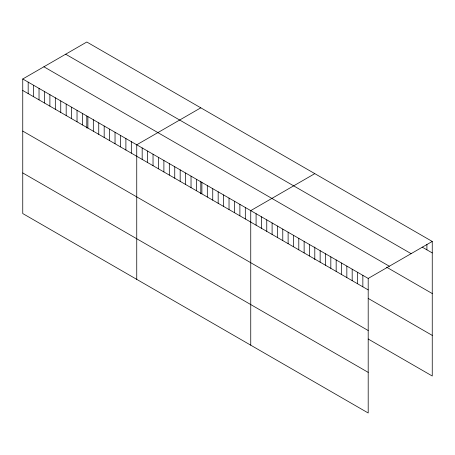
<?xml version="1.0" encoding="UTF-8"?>
<svg xmlns="http://www.w3.org/2000/svg" width="455" height="455" viewBox="0 0 455 455"><rect width="100%" height="100%" fill="white"/><g stroke="black" fill="none" stroke-linecap="round" stroke-linejoin="round"><path stroke-width="0.68" d="M22.75 78.988L368.197 278.432L368.197 412.992L22.75 213.549L22.75 78.988L86.803 42.008L432.25 241.451L432.25 376.012L368.186 339.021M200.803 107.824L136.745 144.804L136.745 279.364M314.797 173.639L250.745 210.619L250.745 345.18M368.197 278.432L432.25 241.451M422.166 247.105L432.25 252.929M65.668 54.213L411.11 253.657M43.89 66.788L389.332 266.226M386.574 267.176L432.25 293.543M22.75 90.465L368.197 289.909M368.186 298.406L432.25 335.392M22.75 131.085L368.197 330.523M22.75 172.934L368.197 372.372M426.909 244.443L426.909 249.846M362.857 275.349L362.857 286.826M357.516 272.266L357.516 283.744M352.181 269.184L352.181 280.661M346.841 266.101L346.841 277.578M341.5 263.018L341.5 274.496M336.165 259.936L336.165 271.413M330.825 256.859L330.825 268.331M325.484 253.776L325.484 265.254M320.149 250.694L320.149 262.171M314.797 246.991L314.797 259.612M309.468 244.528L309.468 256.006M304.133 241.446L304.133 252.923M298.793 238.363L298.793 249.84M293.452 235.28L293.452 246.758M288.117 232.198L288.117 243.675M282.777 229.115L282.777 240.593M277.436 226.033L277.436 237.51M272.101 222.95L272.101 234.427M266.761 219.867L266.761 231.345M261.42 216.785L261.42 228.262M256.085 213.702L256.085 225.179M245.313 207.486L245.313 218.963M239.887 204.352L239.887 215.829M234.462 201.218L234.462 212.695M229.03 198.084L229.03 209.562M223.604 194.95L223.604 206.428M218.173 191.817L218.173 203.294M212.747 188.683L212.747 200.16M207.315 185.549L207.315 197.026M201.889 182.415L201.889 193.893M200.803 181.175L200.803 193.796M196.458 179.281L196.458 190.759M191.032 176.148L191.032 187.625M185.6 173.014L185.6 184.491M180.174 169.88L180.174 181.357M174.748 166.746L174.748 178.224M169.317 163.612L169.317 175.09M163.891 160.478L163.891 171.956M158.459 157.345L158.459 168.822M153.034 154.211L153.034 165.688M147.602 151.077L147.602 162.549M142.176 147.938L142.176 159.415M131.319 141.67L131.319 153.147M125.893 138.536L125.893 150.013M120.461 135.402L120.461 146.88M115.035 132.268L115.035 143.746M109.604 129.135L109.604 140.612M104.178 126.001L104.178 137.478M98.746 122.867L98.746 134.344M93.321 119.733L93.321 131.211M87.889 116.599L87.889 128.077M86.803 116.025L86.803 127.98M82.463 113.466L82.463 124.943M77.031 110.332L77.031 121.809M71.606 107.198L71.606 118.675M66.18 104.064L66.18 115.542M60.748 100.93L60.748 112.408M55.322 97.797L55.322 109.274M49.891 94.663L49.891 106.14M44.465 91.529L44.465 103.006M39.033 88.395L39.033 99.872M33.607 85.261L33.607 96.739M28.176 82.127L28.176 93.599"/></g></svg>
